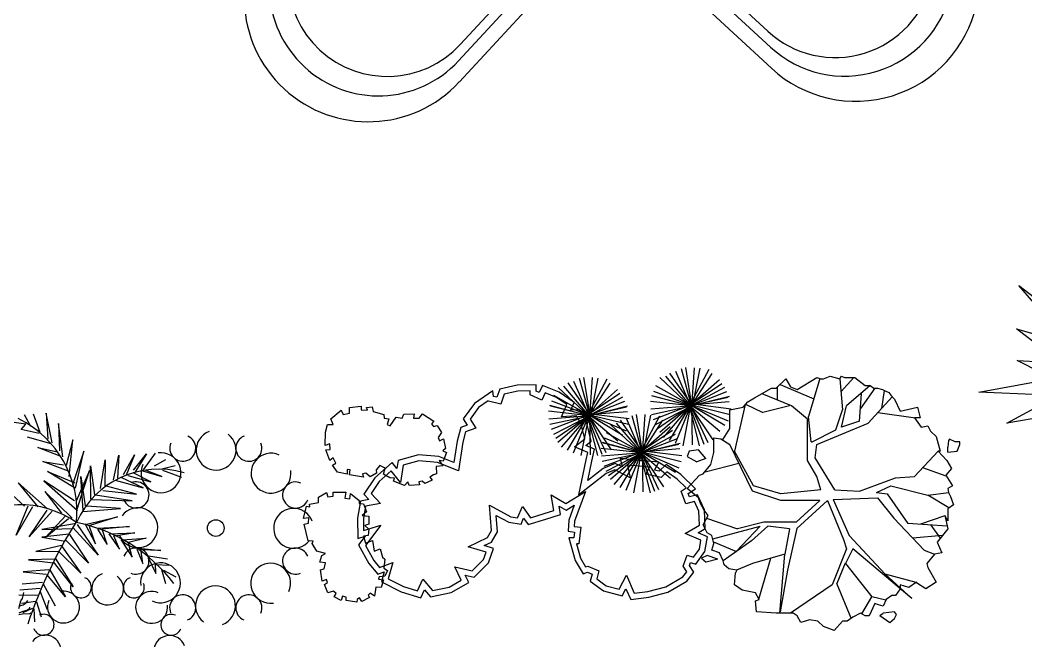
# Model space of a CAD drawing. Header units: millimetres. Extents: x 2680932 to 6187768, y 127588 to 383208.
# Drawn here: x 2908266 to 2910294, y 148291 to 149542 of the extents above; entities that cross this region are included whole.
import ezdxf

# ---------------------------------------------------------------- set-up
doc = ezdxf.new("R2010")
doc.units = ezdxf.units.MM
doc.header["$LTSCALE"] = 20
doc.layers.add('家具内线', color=36, linetype='Continuous')
doc.layers.add('家具外线', color=255, linetype='Continuous')

# ---------------------------------------------------------------- blocks, each defined once
blk = doc.blocks.new('MK-JJ-0302')
at = {"layer": '家具内线'}
for p, q in [((-90396.3, 108907.1, -342.9), (-90516.7, 109018.4, -342.9)), ((-91016.7, 108879.9, -342.9), (-90905.3, 109000.3, -342.9))]:
    blk.add_line(p, q, dxfattribs=at)
for centre, start, end in [((-90260.5, 109053.9, -342.9), 227.246, 47.246), ((-91163.5, 109015.7, -342.9), 137.246, 317.246)]:
    blk.add_arc(centre, 200, start, end, dxfattribs=at)
at = {"layer": '家具外线'}
for p, q in [((-90390.8, 108874.8, -342.9), (-90530.3, 109003.7, -342.9)), ((-91019.6, 108847.3, -342.9), (-90890.6, 108986.8, -342.9)), ((-90388.9, 108832.2, -342.9), (-90550.7, 108981.7, -342.9)), ((-90868.6, 108966.4, -342.9), (-91018.1, 108804.7, -342.9))]:
    blk.add_line(p, q, dxfattribs=at)
for centre, radius, start, end in [((-90241.4, 109036.3, -342.9), 220, 227.246, 47.246), ((-90219.2, 109015.7, -342.9), 250, 227.246, 47.246), ((-91201.7, 108974.4, -342.9), 250, 137.246, 317.246), ((-91181.1, 108996.6, -342.9), 220, 137.246, 317.246)]:
    blk.add_arc(centre, radius, start, end, dxfattribs=at)
blk = doc.blocks.new('MK-ZW-0004')
at = {"layer": '家具内线'}
for p, q in [((-131356.9, 4514.5), (-131363.7, 4542.2)), ((-131354.9, 4510.9), (-131339.5, 4535.5)), ((-131357.9, 4472.8), (-131378.7, 4505.2)), ((-131354.8, 4495.1), (-131371.2, 4515.8)), ((-131341.6, 4507.5), (-131355.9, 4492.9)), ((-131354.5, 4474.7), (-131341.6, 4507.5)), ((-131352.1, 4442.9), (-131382.4, 4484.1)), ((-131382.4, 4484.1), (-131355.2, 4452.2)), ((-131338.5, 4474.4), (-131354.8, 4455.6)), ((-131351.8, 4446.2), (-131338.5, 4474.4)), ((-131380.7, 4445.5), (-131347.7, 4423.3)), ((-131345.6, 4411.8), (-131380.7, 4445.5)), ((-131333.7, 4450.2), (-131349, 4425.7)), ((-131344.2, 4409.4), (-131333.7, 4450.2)), ((-131337.1, 4385), (-131373.6, 4421.1)), ((-131373.6, 4421.1), (-131340.8, 4395.5)), ((-131327.9, 4420.3), (-131340.2, 4394.3)), ((-131336.4, 4383.8), (-131327.9, 4420.3)), ((-131503.8, 4377), (-131519.7, 4414.9)), ((-131329.2, 4359.4), (-131375.3, 4404.3)), ((-131375.3, 4404.3), (-131334, 4367.8)), ((-131226.9, 4337.2), (-131208.9, 4402.7)), ((-131208.9, 4402.7), (-131219.4, 4339.4)), ((-131202.3, 4345.2), (-131183.8, 4404.8)), ((-131183.8, 4404.8), (-131191.7, 4347.1)), ((-131172.3, 4354.1), (-131156.1, 4402.2)), ((-131505.1, 4374.2), (-131528.5, 4389.5)), ((-131475.6, 4348.2), (-131493.7, 4384.9)), ((-131493.7, 4384.9), (-131480.5, 4351.5)), ((-131318.3, 4395.7), (-131334, 4367.8)), ((-131327.5, 4360.4), (-131318.3, 4395.7)), ((-131307, 4324.1), (-131290.3, 4397)), ((-131290.3, 4397), (-131296.9, 4321.7)), ((-131281.9, 4326.1), (-131264.8, 4393.2)), ((-131264.8, 4393.2), (-131268.3, 4327.8)), ((-131253.3, 4332.3), (-131239.7, 4395.3)), ((-131239.7, 4395.3), (-131241.9, 4332.7)), ((-131157.4, 4358.6), (-131140.2, 4395)), ((-131136.7, 4368.4), (-131120.4, 4396.1)), ((-131122.6, 4374.4), (-131104.1, 4393.1)), ((-131499.4, 4359.1), (-131524.5, 4367.2)), ((-131449.2, 4332.6), (-131470.8, 4375.5)), ((-131470.8, 4375.5), (-131460.2, 4336.6)), ((-131424.5, 4320.2), (-131451.4, 4372.2)), ((-131451.4, 4372.2), (-131437.3, 4327.2)), ((-131392.9, 4315.8), (-131432.9, 4370.6)), ((-131432.9, 4370.6), (-131404.3, 4315.4)), ((-131364.2, 4311.8), (-131417.1, 4373.5)), ((-131417.1, 4373.5), (-131375.7, 4311.3)), ((-131333.9, 4314.8), (-131389.8, 4366.6)), ((-131389.8, 4366.6), (-131347.5, 4313.1)), ((-131318, 4335.8), (-131373.5, 4373.6)), ((-131373.5, 4373.6), (-131322.8, 4344.2)), ((-131303.3, 4377.4), (-131321, 4345.1)), ((-131319, 4333.7), (-131303.3, 4377.4)), ((-131147.7, 4362.1), (-131122.6, 4333.5)), ((-131135.8, 4366.8), (-131113.8, 4348.8)), ((-131120.8, 4371.3), (-131101.9, 4363.7)), ((-131478.7, 4348.5), (-131519.6, 4343.4)), ((-131188.2, 4300.1), (-131217.2, 4340.7)), ((-131201.4, 4343.6), (-131163.5, 4308.1)), ((-131163.5, 4308.1), (-131190.8, 4345.6)), ((-131173.7, 4351.3), (-131143.3, 4323.7)), ((-131161.8, 4356.1), (-131131.4, 4328.5)), ((-131506.4, 4330.6), (-131464.2, 4338.4)), ((-131464.6, 4334), (-131506.4, 4330.6)), ((-131488.4, 4314.3), (-131447.4, 4329.6)), ((-131444.8, 4324.9), (-131488.4, 4314.3)), ((-131466.8, 4291.9), (-131430.7, 4320.7)), ((-131304.4, 4319.4), (-131251.5, 4278.1)), ((-131251.5, 4278.1), (-131293.8, 4321.4)), ((-131281.1, 4324.6), (-131240.1, 4288.8)), ((-131240.1, 4288.8), (-131266.1, 4329.1)), ((-131254.6, 4329.5), (-131211.1, 4299.3)), ((-131211.1, 4299.3), (-131241.9, 4332.7)), ((-131223.8, 4336.9), (-131188.2, 4300.1)), ((-131422.8, 4317.1), (-131466.8, 4291.9)), ((-131441.3, 4277.9), (-131402.5, 4312.3)), ((-131392.4, 4309.9), (-131441.3, 4277.9)), ((-131363.4, 4310.2), (-131412.6, 4263.6)), ((-131412.6, 4263.6), (-131374.8, 4309.8)), ((-131327.7, 4304), (-131403.8, 4268.7)), ((-131336.1, 4313.6), (-131383.6, 4263.9)), ((-131383.6, 4263.9), (-131345.8, 4310.1)), ((-131326.3, 4214.9), (-131328.6, 4305.6)), ((-131309.7, 4308.2), (-131312.3, 4231.1)), ((-131303.9, 4303.3), (-131243.6, 4294.9)), ((-131403.8, 4268.7), (-131340.5, 4290.6)), ((-131338.7, 4287.5), (-131326.3, 4214.9)), ((-131312.3, 4231.1), (-131302.6, 4285.7)), ((-131243.6, 4294.9), (-131304.8, 4294.7)), ((-131358.9, 4271.9), (-131425, 4234.1)), ((-131425, 4234.1), (-131359.8, 4263.2)), ((-131345.7, 4207.9), (-131366, 4263.7)), ((-131358.1, 4270.3), (-131345.7, 4207.9)), ((-131292.9, 4268.8), (-131223.4, 4269.7)), ((-131289.8, 4258.3), (-131288.5, 4179.3)), ((-131223.4, 4269.7), (-131287.6, 4259.5)), ((-131367.7, 4246.4), (-131427.1, 4202.2)), ((-131374.8, 4238.3), (-131354.1, 4186.8)), ((-131288.5, 4179.3), (-131280.1, 4241.3)), ((-131272.6, 4233.4), (-131207.9, 4247.9)), ((-131207.9, 4247.9), (-131268.2, 4225.7)), ((-131427.1, 4202.2), (-131380.1, 4227.1)), ((-131354.1, 4186.8), (-131377.4, 4222.5)), ((-131262.5, 4220.8), (-131262.9, 4155.1)), ((-131388, 4210.3), (-131431.5, 4158.8)), ((-131431.5, 4158.8), (-131392.4, 4197.6)), ((-131385.3, 4205.7), (-131368.1, 4160.3)), ((-131368.1, 4160.3), (-131388.4, 4195.7)), ((-131394.6, 4175.9), (-131430.6, 4126.6)), ((-131430.6, 4126.6), (-131393.7, 4164.1)), ((-131391.5, 4175.6), (-131369, 4131.2)), ((-131393.7, 4143.7), (-131411.7, 4108.8)), ((-131390.6, 4143.4), (-131372.1, 4111.1)), ((-131389.7, 4121.4), (-131398.5, 4096)), ((-131372.1, 4111.1), (-131386.6, 4110.9)), ((-131386.6, 4110.9), (-131370.3, 4087.5))]:
    blk.add_line(p, q, dxfattribs=at)
blk.add_circle((-131490.5, 4534.9), 16.8, dxfattribs=at)
at = {"layer": '家具外线'}
for p, q in [((-131118.1, 4367.2), (-131119.7, 4366.4)), ((-131111.2, 4365.8), (-131118.1, 4367.2)), ((-131110.1, 4374.5), (-131112.8, 4375.7)), ((-131104.6, 4361.5), (-131111.2, 4365.8)), ((-131100, 4364.1), (-131110.1, 4374.5)), ((-131096.5, 4358), (-131104.6, 4361.5)), ((-131093.5, 4359.8), (-131100, 4364.1)), ((-131122.7, 4343.1), (-131133.4, 4336.9)), ((-131121.2, 4354.7), (-131126.9, 4354.1)), ((-131116.9, 4343.7), (-131122.7, 4343.1)), ((-131114.2, 4353.3), (-131121.2, 4354.7)), ((-131103.1, 4351.6), (-131116.9, 4343.7)), ((-131107.7, 4349), (-131114.2, 4353.3)), ((-130859.1, 3797.4), (-130795.4, 3748.3)), ((-130795.4, 3748.3), (-130874.6, 3775.6)), ((-130883.5, 3759.9), (-130803.5, 3664.6)), ((-130918.1, 3731.5), (-130902.9, 3678.2)), ((-130803.5, 3664.6), (-130901.8, 3738.7)), ((-130902.9, 3678.2), (-130935.4, 3717.3)), ((-131002.2, 3700.5), (-131016.6, 3579)), ((-130949.2, 3634.7), (-130981.3, 3699.7)), ((-130955.5, 3708), (-130949.2, 3634.7)), ((-131016.6, 3579), (-131026.1, 3689))]:
    blk.add_line(p, q, dxfattribs=at)
for centre, radius, start, end in [((-131483, 4691.6), 40.2, 108.0305, 50.3192), ((-131550, 4698.6), 26.3, 154.0378, 65.0701), ((-131416.8, 4692.7), 26.3, 109.0378, 20.0701), ((-131596, 4651), 40.2, 153.0305, 95.3192), ((-131374.4, 4640.4), 40.2, 63.0305, 5.3192), ((-131244.2, 4634.4), 32.2, 153.0305, 95.3192), ((-131648.3, 4608.6), 26.3, 199.0378, 110.0701), ((-131648.3, 4608.6), 26.3, 199.0378, 110.0701), ((-131326.8, 4594.3), 26.3, 64.0378, 335.0701), ((-131286, 4600.4), 21.1, 199.0378, 110.0701), ((-131286, 4600.4), 21.1, 199.0378, 110.0701), ((-131647.3, 4542.4), 40.2, 198.0305, 140.3192), ((-131647.3, 4542.4), 40.2, 198.0305, 140.3192), ((-131333.8, 4527.3), 40.2, 18.0305, 320.3192), ((-131285.2, 4547.5), 32.2, 198.0305, 140.3192), ((-131285.2, 4547.5), 32.2, 198.0305, 140.3192), ((-131027.3, 4490), 328.9, 169.8644, 211.0558), ((-131654.2, 4475.4), 26.3, 244.0378, 155.0701), ((-131290.7, 4493.9), 21.1, 244.0378, 155.0701), ((-131332.7, 4461.2), 26.3, 19.0378, 290.0701), ((-131252.7, 4457), 32.2, 243.0305, 185.3192), ((-131075.3, 4448.5), 32.2, 333.0305, 275.3192), ((-131606.7, 4429.4), 40.2, 243.0305, 185.3192), ((-131385, 4418.7), 40.2, 333.0305, 275.3192), ((-131165.8, 4416), 32.2, 288.0305, 230.3192), ((-131218.7, 4415.2), 21.1, 289.0378, 200.0701), ((-131112.2, 4410.5), 21.1, 334.0378, 245.0701), ((-131564.3, 4377.1), 26.3, 289.0378, 200.0701), ((-131498.1, 4378.1), 40.2, 288.0305, 230.3192), ((-131366.9, 4491.1), 180.3, 205.7676, 288.7087), ((-131431.1, 4371.2), 26.3, 334.0378, 245.0701), ((-131476.9, 5247), 943.1, 280.2888, 294.1272), ((-131182.9, 4152.2), 210.2, 126.8933, 196.6164), ((-131112.7, 4345.9), 198.1, 187.4142, 260.1721)]:
    blk.add_arc(centre, radius, start, end, dxfattribs=at)
blk = doc.blocks.new('MK-ZW-0405')
at = {"layer": '家具内线'}
for p, q in [((-85182, -13274.6), (-85105.5, -13448.6)), ((-85153.5, -13260.4), (-85100.3, -13451.4)), ((-85131.6, -13256), (-85098.5, -13457.1)), ((-85014.2, -13265), (-85112.4, -13450.9)), ((-85087.3, -13256.6), (-85100.9, -13453.1)), ((-85059.1, -13259.6), (-85096.9, -13453.6)), ((-85695.4, -13323.9), (-85618.9, -13497.9)), ((-85666.9, -13309.7), (-85613.7, -13500.7)), ((-85645, -13305.3), (-85611.9, -13506.4)), ((-85527.5, -13314.3), (-85625.8, -13500.2)), ((-85600.7, -13305.9), (-85614.3, -13502.4)), ((-85572.5, -13309), (-85610.3, -13502.9)), ((-85260, -13306.6), (-85107.2, -13449.7)), ((-85232.4, -13300), (-85105, -13449.1)), ((-85211.2, -13284.2), (-85096.9, -13449.5)), ((-84960.5, -13317.7), (-85111.3, -13450.9)), ((-84998.2, -13285.3), (-85102.7, -13447.4)), ((-84454.8, -13311.4), (-84511.4, -13502.1)), ((-84352.9, -13311.9), (-84339.6, -13468.4)), ((-84347.3, -13377.3), (-84282.3, -13306.6)), ((-85975.4, -13374.5), (-86045, -13389.5)), ((-85913.3, -13372.6), (-85975.4, -13374.5)), ((-85913.4, -13393.6), (-85913.3, -13372.6)), ((-85773.4, -13355.9), (-85620.6, -13499)), ((-85745.8, -13349.3), (-85618.4, -13498.4)), ((-85724.6, -13333.5), (-85610.3, -13498.8)), ((-85473.9, -13367), (-85624.6, -13500.2)), ((-85511.6, -13334.6), (-85616.1, -13496.7)), ((-85292.5, -13374.5), (-85103.2, -13447.4)), ((-85282.4, -13346), (-85102.2, -13447.9)), ((-84948.1, -13337.1), (-85110.8, -13446.3)), ((-84925.2, -13378.3), (-85107.9, -13449.7)), ((-84935.2, -13356), (-85102.2, -13447.9)), ((-84668.9, -13355.8), (-84668.9, -13418.8)), ((-84654.6, -13341.7), (-84485.1, -13413.5)), ((-84199.7, -13347.1), (-84320.5, -13448.2)), ((-84177.3, -13360.6), (-84249.2, -13462)), ((-84130.2, -13371.5), (-84143.9, -13461.7)), ((-86124.9, -13423.9), (-86174, -13457.9)), ((-86124.6, -13425.7), (-86124.9, -13423.9)), ((-86061.9, -13439.6), (-86124.6, -13425.7)), ((-86045, -13389.5), (-86061.9, -13439.6)), ((-85855, -13419.9), (-85913.4, -13393.6)), ((-85837.6, -13383), (-85855, -13419.9)), ((-85781, -13406), (-85837.6, -13383)), ((-85805.9, -13423.8), (-85616.6, -13496.7)), ((-85795.8, -13395.3), (-85615.6, -13497.2)), ((-85728.4, -13441.8), (-85781, -13406)), ((-85461.5, -13386.4), (-85624.2, -13495.6)), ((-85438.5, -13427.6), (-85621.3, -13499)), ((-85448.6, -13405.3), (-85615.6, -13497.2)), ((-85307.9, -13425.3), (-85102.7, -13447.9)), ((-85303, -13395.9), (-85108.4, -13447.5)), ((-85297.9, -13398.7), (-85103.2, -13448.6)), ((-84910.7, -13429.4), (-85109.6, -13445.1)), ((-84915.5, -13406.9), (-85103.9, -13449.1)), ((-84909.9, -13401.7), (-85101.5, -13449.6)), ((-84597.3, -13448.2), (-84745.3, -13387.5)), ((-84253.4, -13525.5), (-84244.1, -13387.5)), ((-84089.9, -13403.1), (-84210.7, -13535.8)), ((-86174, -13457.9), (-86215.7, -13516)), ((-85821.3, -13474.6), (-85616.1, -13497.2)), ((-85816.4, -13445.2), (-85621.8, -13496.8)), ((-85811.3, -13448), (-85616.6, -13497.9)), ((-85756.1, -13503.8), (-85728.4, -13441.8)), ((-85424.1, -13478.7), (-85623, -13494.4)), ((-85428.9, -13456.2), (-85617.2, -13498.4)), ((-85423.2, -13451), (-85614.9, -13498.9)), ((-85305.7, -13464.4), (-85096.3, -13447.8)), ((-85301.8, -13492), (-85102.7, -13449.6)), ((-85292.9, -13517.1), (-85102.2, -13443.9)), ((-85281.6, -13542.3), (-85105.5, -13451.5)), ((-85271.5, -13562.9), (-85107.2, -13449.1)), ((-85261, -13582.3), (-85105.6, -13447.9)), ((-85103.9, -13446.2), (-85244, -13608.6)), ((-85212.1, -13623.7), (-85106.1, -13446.8)), ((-85182, -13636.6), (-85103.2, -13443.9)), ((-85143.2, -13650.5), (-85103.9, -13447.9)), ((-84933.3, -13548.2), (-85111.4, -13441.8)), ((-85059.8, -13650.6), (-85111.3, -13446.3)), ((-84958.8, -13577.9), (-85111.3, -13448)), ((-85037.4, -13644), (-85109.6, -13450.9)), ((-84905.3, -13494.3), (-85108, -13444.6)), ((-84914.7, -13526.6), (-85106.8, -13445.1)), ((-84991, -13620.8), (-85106.8, -13446.8)), ((-85017.3, -13635.7), (-85104.4, -13449.6)), ((-85096.1, -13645.8), (-85099.9, -13444.5)), ((-84900.9, -13464.9), (-85080.8, -13442.4)), ((-84829.9, -13442.7), (-84883.7, -13677.4)), ((-84828.1, -13440.7), (-84740.5, -13481.9)), ((-84606.8, -13448.2), (-84740.5, -13481.9)), ((-84516.2, -13515.6), (-84597.3, -13448.2)), ((-84373, -13569.5), (-84339.6, -13468.4)), ((-84344.4, -13556), (-84320.5, -13448.2)), ((-84161.8, -13482.1), (-83972.1, -13508.9)), ((-86215.7, -13516), (-86187.8, -13561.9)), ((-85819.1, -13513.7), (-85609.7, -13497.1)), ((-85815.2, -13541.3), (-85616, -13498.9)), ((-85806.2, -13566.5), (-85615.6, -13493.2)), ((-85795, -13591.6), (-85618.9, -13500.8)), ((-85784.9, -13612.2), (-85620.6, -13498.4)), ((-85774.4, -13631.6), (-85618.9, -13497.2)), ((-85617.3, -13495.5), (-85757.3, -13657.9)), ((-85681.1, -13498.8), (-85756.1, -13503.8)), ((-85725.4, -13673), (-85619.5, -13496.1)), ((-85695.4, -13685.9), (-85616.6, -13493.2)), ((-85656.9, -13541.2), (-85681.1, -13498.8)), ((-85656.6, -13699.8), (-85617.2, -13497.2)), ((-85446.6, -13597.6), (-85624.7, -13491.1)), ((-85573.1, -13699.9), (-85624.7, -13495.6)), ((-85472.2, -13627.2), (-85624.7, -13497.3)), ((-85550.8, -13693.3), (-85622.9, -13500.2)), ((-85418.7, -13543.6), (-85621.3, -13493.9)), ((-85428, -13575.9), (-85620.1, -13494.4)), ((-85504.4, -13670.1), (-85620.1, -13496.1)), ((-85530.7, -13685), (-85617.7, -13498.9)), ((-85609.5, -13695.1), (-85613.2, -13493.8)), ((-85414.3, -13514.2), (-85594.2, -13491.7)), ((-85459.6, -13520.7), (-85345.3, -13686)), ((-85430.4, -13511), (-85353.9, -13685.1)), ((-85401.9, -13496.8), (-85348.7, -13687.9)), ((-85380, -13492.5), (-85346.9, -13693.6)), ((-85262.5, -13501.4), (-85360.8, -13687.3)), ((-85246.6, -13521.8), (-85351.1, -13683.8)), ((-85335.7, -13493.1), (-85349.3, -13689.6)), ((-85307.5, -13496.1), (-85345.3, -13690)), ((-84516.2, -13724.6), (-84516.2, -13515.6)), ((-84497.1, -13630.2), (-84511.4, -13502.1)), ((-84253.4, -13525.5), (-84344.4, -13556)), ((-86239.6, -13580.7), (-86252.9, -13632.6)), ((-86187.8, -13561.9), (-86239.6, -13580.7)), ((-85639, -13615), (-85656.9, -13541.2)), ((-85530.8, -13582.5), (-85350.6, -13684.3)), ((-85508.4, -13543), (-85355.6, -13686.1)), ((-85480.8, -13536.4), (-85353.4, -13685.6)), ((-85208.9, -13554.2), (-85359.6, -13687.3)), ((-85196.5, -13573.6), (-85359.2, -13682.8)), ((-84496.8, -13632.5), (-84373, -13569.5)), ((-84468.4, -13643.7), (-84210.7, -13535.8)), ((-86252.9, -13632.6), (-86274.6, -13775.9)), ((-85689.9, -13656), (-85639, -13615)), ((-85551.4, -13632.3), (-85356.8, -13683.9)), ((-85540.9, -13610.9), (-85351.6, -13683.8)), ((-85173.6, -13614.8), (-85356.3, -13686.1)), ((-85183.6, -13592.5), (-85350.6, -13684.3)), ((-84953.2, -13615), (-84907.5, -13643.7)), ((-83805.1, -13623.5), (-83809.8, -13657.2)), ((-83800.3, -13616.7), (-83805.1, -13623.5)), ((-83771.7, -13630.2), (-83800.3, -13616.7)), ((-83747.8, -13630.2), (-83771.7, -13630.2)), ((-83747.8, -13643.7), (-83747.8, -13630.2)), ((-85623.7, -13684.2), (-85689.9, -13656)), ((-85631.2, -13721.4), (-85623.7, -13684.2)), ((-85556.3, -13661.7), (-85351.1, -13684.3)), ((-85554.1, -13700.8), (-85344.7, -13684.3)), ((-85546.3, -13635.1), (-85351.6, -13685)), ((-85541.2, -13753.6), (-85350.6, -13680.3)), ((-85509.4, -13818.8), (-85353.9, -13684.4)), ((-85352.3, -13682.7), (-85492.3, -13845)), ((-85460.4, -13860.1), (-85354.5, -13683.2)), ((-85430.4, -13873.1), (-85351.6, -13680.3)), ((-85391.6, -13886.9), (-85352.3, -13684.4)), ((-85181.6, -13784.7), (-85359.8, -13678.2)), ((-85308.1, -13887), (-85359.7, -13682.8)), ((-85207.2, -13814.4), (-85359.7, -13684.5)), ((-85159.1, -13665.8), (-85358, -13681.6)), ((-85153.7, -13730.7), (-85356.3, -13681)), ((-85163, -13763), (-85355.2, -13681.5)), ((-85239.4, -13857.3), (-85355.1, -13683.2)), ((-85163.9, -13643.3), (-85352.2, -13685.5)), ((-85158.2, -13638.2), (-85349.9, -13686)), ((-85344.5, -13882.2), (-85348.3, -13680.9)), ((-85149.3, -13701.3), (-85329.2, -13678.8)), ((-85112.7, -13677.4), (-85122.3, -13704.3)), ((-85065, -13670.6), (-85112.7, -13677.4)), ((-85029.3, -13713.9), (-85065, -13670.6)), ((-84793, -13879.6), (-84907.5, -13643.7)), ((-84788.2, -13852.6), (-84883.7, -13677.4)), ((-84478, -13711.1), (-84468.4, -13643.7)), ((-83976.9, -13805.5), (-83857.6, -13677.4)), ((-83809.8, -13683), (-83809.8, -13657.2)), ((-83809.8, -13683), (-83762.1, -13677.4)), ((-83762.1, -13677.4), (-83747.8, -13643.7)), ((-86474.3, -13725.6), (-86553.7, -13747.1)), ((-86381.1, -13733.7), (-86474.3, -13725.6)), ((-86274.6, -13775.9), (-86381.1, -13733.7)), ((-85668.5, -13897.2), (-85631.2, -13721.4)), ((-85550.2, -13728.4), (-85351.1, -13686)), ((-85530, -13778.7), (-85353.9, -13687.9)), ((-85519.9, -13799.3), (-85355.6, -13685.6)), ((-85285.8, -13880.5), (-85357.9, -13687.3)), ((-85265.7, -13872.1), (-85352.7, -13686.1)), ((-85122.3, -13704.3), (-85074.6, -13731.3)), ((-85029.3, -13713.9), (-85074.6, -13731.3)), ((-84468.4, -13805.5), (-84516.2, -13724.6)), ((-84377.8, -13872.9), (-84478, -13711.1)), ((-86613.6, -13776.4), (-86674.8, -13831)), ((-86567.5, -13834.5), (-86613.6, -13776.4)), ((-86553.7, -13747.1), (-86567.5, -13834.5)), ((-85486.6, -13771.3), (-85530.5, -13789.4)), ((-85409.9, -13811.6), (-85486.6, -13771.3)), ((-85363.7, -13753.4), (-85423, -13747.8)), ((-85423, -13747.8), (-85409.9, -13811.6)), ((-85312.1, -13758.2), (-85363.7, -13753.4)), ((-85331.1, -13793.3), (-85312.1, -13758.2)), ((-85225.5, -13781.6), (-85253.6, -13809.4)), ((-85172.7, -13817.8), (-85225.5, -13781.6)), ((-85032.4, -13781.1), (-84862, -13737.4)), ((-83816.7, -13803), (-83935.5, -13761.1)), ((-86674.8, -13831), (-86714.7, -13891.2)), ((-85530.5, -13789.4), (-85668.5, -13897.2)), ((-85253.6, -13809.4), (-85331.1, -13793.3)), ((-85127, -13862.6), (-85172.7, -13817.8)), ((-84449.4, -13872.9), (-84468.4, -13805.5)), ((-84253.7, -13879.6), (-84072.3, -13812.2)), ((-84072.3, -13812.2), (-83976.9, -13805.5)), ((-85733.3, -13941.2), (-85635.8, -13881.4)), ((-85635.8, -13881.4), (-85690.3, -14030.7)), ((-85152.5, -13878.3), (-85127, -13862.6)), ((-85129.6, -13942.2), (-85152.5, -13878.3)), ((-84649.8, -13926.8), (-84793, -13879.6)), ((-84649.8, -13893.1), (-84788.2, -13852.6)), ((-84449.4, -13872.9), (-84649.8, -13893.1)), ((-84377.8, -13872.9), (-84253.7, -13879.6)), ((-84167.8, -13886.4), (-84096.2, -13852.6)), ((-84167.8, -13886.4), (-84115.3, -13893.1)), ((-84096.2, -13852.6), (-83910.1, -13899.8)), ((-83804.8, -13886.9), (-83909.2, -13900.3)), ((-86714.7, -13891.2), (-86668.8, -13940.8)), ((-85794.3, -13976.8), (-85808.2, -13897.4)), ((-85808.2, -13897.4), (-85733.3, -13941.2)), ((-85086.5, -13931.3), (-85129.6, -13942.2)), ((-85063.8, -13979.3), (-85086.5, -13931.3)), ((-84454.1, -13926.8), (-84649.8, -13926.8)), ((-84454.1, -13926.8), (-84573.4, -14034.7)), ((-84570, -14067.6), (-84415.9, -13926.8)), ((-84415.9, -13926.8), (-84334.8, -14122.3)), ((-84387.3, -13920.1), (-84163, -13913.3)), ((-84387.3, -13920.1), (-84306.2, -14102.1)), ((-84163, -13913.3), (-84081.9, -14014.4)), ((-84115.3, -13893.1), (-84010.3, -14041.4)), ((-83804.7, -13963.6), (-83910.1, -13899.8)), ((-86743.4, -13954), (-86754.4, -14017.2)), ((-86668.8, -13940.8), (-86743.4, -13954)), ((-86108.1, -14077), (-86119.6, -13950)), ((-86119.6, -13950), (-86011.4, -14007.8)), ((-85977.1, -14012.5), (-85953, -13955.5)), ((-85953, -13955.5), (-85912.6, -14013.2)), ((-85843.1, -13991.9), (-85794.3, -13976.8)), ((-85061.1, -14051), (-85063.8, -13979.3)), ((-86754.4, -14017.2), (-86753.6, -14078)), ((-86011.4, -14007.8), (-85977.1, -14012.5)), ((-85912.6, -14013.2), (-85843.1, -13991.9)), ((-85690.3, -14030.7), (-85691.8, -14056.2)), ((-85024.5, -14015.2), (-84869.3, -14068.4)), ((-84735.7, -14034.7), (-84869.3, -14068.4)), ((-84573.4, -14034.7), (-84735.7, -14034.7)), ((-84081.9, -14014.4), (-83929.1, -14176.2)), ((-83823.8, -14002.5), (-83946.9, -14046)), ((-86753.6, -14078), (-86665.8, -14051.1)), ((-86665.8, -14051.1), (-86744.1, -14152.6)), ((-86128.8, -14113.2), (-86108.1, -14077)), ((-85691.8, -14056.2), (-85658.6, -14061.2)), ((-85658.6, -14061.2), (-85667.8, -14144.4)), ((-85131.9, -14091.7), (-85061.1, -14051)), ((-84994, -14119.8), (-84754.8, -14054.9)), ((-84754.8, -14054.9), (-84875.6, -14183.3)), ((-84716.6, -14054.9), (-84797.8, -14129)), ((-84606.8, -14068.4), (-84716.6, -14054.9)), ((-84606.8, -14068.4), (-84630.7, -14196.4)), ((-84570, -14067.6), (-84616.4, -14277.3)), ((-83812.5, -14055.7), (-84010.3, -14041.4)), ((-83894.6, -14049.8), (-83848, -14115.5)), ((-86225.9, -14159.3), (-86128.8, -14113.2)), ((-85053.2, -14126.4), (-85131.9, -14091.7)), ((-85061, -14171.2), (-85053.2, -14126.4)), ((-84990.4, -14135), (-84874.1, -14183)), ((-84797.8, -14129), (-84940.9, -14230.1)), ((-84334.8, -14122.3), (-84320.5, -14169.5)), ((-84306.2, -14102.1), (-84124.8, -14297.6)), ((-83836.6, -14102.8), (-83985.7, -14116.3)), ((-86744.1, -14152.6), (-86702.3, -14227.7)), ((-86136, -14186.6), (-86225.9, -14159.3)), ((-86149.8, -14223.4), (-86136, -14186.6)), ((-85667.8, -14144.4), (-85680, -14144.2)), ((-85680, -14144.2), (-85660.1, -14216.5)), ((-85090.2, -14212), (-85061, -14171.2)), ((-84320.5, -14169.5), (-84392.1, -14351.5)), ((-84287.1, -14169.5), (-84325.3, -14243.6)), ((-83991.2, -14420.2), (-84287.1, -14169.5)), ((-83929.1, -14176.2), (-83876.6, -14196.4)), ((-86702.3, -14227.7), (-86672.8, -14263.4)), ((-86672.8, -14263.4), (-86605.3, -14238.9)), ((-86605.3, -14238.9), (-86629, -14320.5)), ((-86205.6, -14280.7), (-86149.8, -14223.4)), ((-85660.1, -14216.5), (-85634.4, -14260.1)), ((-85143, -14257.2), (-85123, -14201)), ((-85123, -14201), (-85090.2, -14212)), ((-85022.1, -14203.2), (-85050.7, -14216.7)), ((-85050.7, -14216.7), (-85026.8, -14236.9)), ((-84968.8, -14222), (-85026.8, -14236.9)), ((-84968.8, -14222), (-85022.1, -14203.2)), ((-84630.7, -14196.4), (-84793, -14243.6)), ((-84760.9, -14423.3), (-84700.3, -14216.7)), ((-84655.1, -14493), (-84630.7, -14196.4)), ((-86261.5, -14327.5), (-86293.8, -14260.7)), ((-86293.8, -14260.7), (-86205.6, -14280.7)), ((-85634.4, -14260.1), (-85623.9, -14256.2)), ((-85623.9, -14256.2), (-85567, -14281.3)), ((-85567, -14281.3), (-85578.4, -14320.8)), ((-85144.7, -14310.6), (-85124.8, -14285.4)), ((-85124.8, -14285.4), (-85143, -14257.2)), ((-84793, -14243.6), (-84874.1, -14277.3)), ((-84616.4, -14277.3), (-84654.6, -14486.3)), ((-84326.1, -14242.6), (-84368.2, -14344.7)), ((-84325.3, -14243.6), (-84191.6, -14412.1)), ((-86629, -14320.5), (-86552.7, -14359.5)), ((-86481.1, -14381.1), (-86455.3, -14322.5)), ((-86455.3, -14322.5), (-86405.2, -14378.9)), ((-86322.4, -14362.7), (-86261.5, -14327.5)), ((-85578.4, -14320.8), (-85530.9, -14355.3)), ((-85464.8, -14372.6), (-85428.7, -14301.6)), ((-85428.7, -14301.6), (-85389.2, -14393.4)), ((-85230.6, -14361.1), (-85144.7, -14310.6)), ((-83968.6, -14338.9), (-84124.8, -14297.6)), ((-83991.2, -14420.2), (-84124.8, -14297.6)), ((-86552.7, -14359.5), (-86481.1, -14381.1)), ((-86405.2, -14378.9), (-86322.4, -14362.7)), ((-85530.9, -14355.3), (-85464.8, -14372.6)), ((-85389.2, -14393.4), (-85320.8, -14383.9)), ((-85320.8, -14383.9), (-85230.6, -14361.1)), ((-84392.1, -14351.5), (-84602.1, -14493)), ((-84296.6, -14518.3), (-84368.2, -14344.7)), ((-84151.1, -14504.8), (-84134.4, -14493)), ((-84077.1, -14486.3), (-84134.4, -14493)), ((-84067.5, -14499.8), (-84077.1, -14486.3)), ((-84151.1, -14504.8), (-84101, -14540.2)), ((-84101, -14540.2), (-84077.1, -14520)), ((-84077.1, -14520), (-84067.5, -14499.8))]:
    blk.add_line(p, q, dxfattribs=at)
at = {"layer": '家具外线'}
for p, q in [((-84673.7, -13360.6), (-84625.9, -13313.4)), ((-84625.9, -13313.4), (-84602.1, -13353.8)), ((-84568.7, -13367.3), (-84468.4, -13306.6)), ((-84468.4, -13306.6), (-84449.4, -13313.4)), ((-84449.4, -13313.4), (-84435, -13313.4)), ((-84435, -13313.4), (-84401.6, -13299.9)), ((-84401.6, -13299.9), (-84353.9, -13313.4)), ((-84353.9, -13313.4), (-84344.4, -13299.9)), ((-84344.4, -13299.9), (-84330, -13306.6)), ((-84330, -13306.6), (-84277.5, -13306.6)), ((-84277.5, -13306.6), (-84225, -13347.1)), ((-86102.3, -13372.8), (-86194.8, -13436.7)), ((-86098.4, -13401.6), (-86102.3, -13372.8)), ((-86067.4, -13364.4), (-86081.2, -13405.4)), ((-85978.9, -13345.4), (-86067.4, -13364.4)), ((-85884, -13342.5), (-85978.9, -13345.4)), ((-85884.1, -13374.7), (-85884, -13342.5)), ((-85869.2, -13381.4), (-85884.1, -13374.7)), ((-85852.3, -13345.5), (-85869.2, -13381.4)), ((-85767.2, -13380.1), (-85852.3, -13345.5)), ((-85691.8, -13431.4), (-85767.2, -13380.1)), ((-84783.4, -13407.7), (-84697.5, -13360.6)), ((-84697.5, -13360.6), (-84673.7, -13360.6)), ((-84602.1, -13353.8), (-84568.7, -13367.3)), ((-84225, -13347.1), (-84201.2, -13347.1)), ((-84201.2, -13347.1), (-84182.1, -13360.6)), ((-84182.1, -13360.6), (-84163, -13360.6)), ((-84163, -13360.6), (-84139.1, -13367.3)), ((-84139.1, -13367.3), (-84124.8, -13374)), ((-84124.8, -13374), (-84105.7, -13380.8)), ((-84105.7, -13380.8), (-84096.2, -13394.3)), ((-86081.2, -13405.4), (-86098.4, -13401.6)), ((-85709.7, -13471.4), (-85691.8, -13431.4)), ((-84840.7, -13454.9), (-84816.8, -13428)), ((-84816.8, -13428), (-84783.4, -13407.7)), ((-84096.2, -13394.3), (-84077.1, -13414.5)), ((-84077.1, -13414.5), (-84048.5, -13475.2)), ((-86917.9, -13514), (-86865.5, -13471.4)), ((-86865.5, -13471.4), (-86856, -13492)), ((-86825, -13486.4), (-86824.2, -13456.5)), ((-86824.2, -13456.5), (-86765.6, -13450)), ((-86765.6, -13450), (-86764.9, -13468.9)), ((-86764.9, -13468.9), (-86734.3, -13470.9)), ((-86738.6, -13456.4), (-86710.3, -13453.9)), ((-86734.3, -13470.9), (-86738.6, -13456.4)), ((-86710.3, -13453.9), (-86704.2, -13477.4)), ((-86704.2, -13477.4), (-86651.7, -13492.7)), ((-86194.8, -13436.7), (-86250.8, -13514.7)), ((-85664.8, -13468.5), (-85709.7, -13471.4)), ((-85629.5, -13530.3), (-85664.8, -13468.5)), ((-84907.5, -13468.4), (-84840.7, -13454.9)), ((-84907.5, -13502.1), (-84907.5, -13468.4)), ((-84048.5, -13475.2), (-83962.6, -13454.9)), ((-83962.6, -13454.9), (-83948.2, -13508.9)), ((-86907.1, -13543.2), (-86917.9, -13514)), ((-86856, -13492), (-86825, -13486.4)), ((-86651.7, -13492.7), (-86649.6, -13511.3)), ((-86649.6, -13511.3), (-86626, -13514.3)), ((-86626, -13514.3), (-86633.7, -13543.3)), ((-86619.3, -13548.8), (-86589.9, -13505.2)), ((-86589.9, -13505.2), (-86559.3, -13511.1)), ((-86559.3, -13511.1), (-86549.7, -13491.4)), ((-86549.7, -13491.4), (-86498.7, -13489.1)), ((-86498.7, -13489.1), (-86502.3, -13510.4)), ((-86502.3, -13510.4), (-86473.6, -13511.8)), ((-86473.6, -13511.8), (-86456, -13488.5)), ((-86456, -13488.5), (-86398.5, -13526.9)), ((-86398.5, -13526.9), (-86411, -13539.7)), ((-86250.8, -13514.7), (-86231.3, -13546.7)), ((-85606.3, -13626.1), (-85629.5, -13530.3)), ((-84907.5, -13562.8), (-84907.5, -13502.1)), ((-83948.2, -13508.9), (-83976.9, -13508.9)), ((-83976.9, -13508.9), (-83943.5, -13556)), ((-86947.2, -13648.5), (-86945.2, -13581.9)), ((-86945.2, -13581.9), (-86935.9, -13543.6)), ((-86935.9, -13543.6), (-86907.1, -13543.2)), ((-86633.7, -13543.3), (-86619.3, -13548.8)), ((-86411, -13539.7), (-86401.7, -13553.4)), ((-86401.7, -13553.4), (-86383.2, -13547.4)), ((-86383.2, -13547.4), (-86361, -13582.9)), ((-86361, -13582.9), (-86377.4, -13607.9)), ((-86264, -13558.5), (-86281.5, -13626.7)), ((-86231.3, -13546.7), (-86264, -13558.5)), ((-84940.9, -13616.7), (-84907.5, -13562.8)), ((-83943.5, -13556), (-83910.1, -13549.3)), ((-83910.1, -13549.3), (-83895.7, -13576.3)), ((-83895.7, -13576.3), (-83867.1, -13603.2)), ((-86377.4, -13607.9), (-86371.3, -13625)), ((-86371.3, -13625), (-86351.3, -13615.5)), ((-86351.3, -13615.5), (-86339.7, -13664.2)), ((-86281.5, -13626.7), (-86298, -13735.2)), ((-85633.7, -13648.2), (-85606.3, -13626.1)), ((-84988.7, -13684.1), (-84988.7, -13610)), ((-84988.7, -13610), (-84940.9, -13616.7)), ((-83867.1, -13603.2), (-83848, -13677.4)), ((-86923.2, -13639.6), (-86947.2, -13648.5)), ((-86942.9, -13670.4), (-86921.7, -13668.4)), ((-86922.6, -13724.2), (-86942.9, -13670.4)), ((-86921.7, -13668.4), (-86923.2, -13639.6)), ((-86339.7, -13664.2), (-86353.4, -13675.4)), ((-86353.4, -13675.4), (-86336.1, -13683.3)), ((-86336.1, -13683.3), (-86352.2, -13727.1)), ((-85590.3, -13666.7), (-85633.7, -13648.2)), ((-85602.6, -13727.4), (-85590.3, -13666.7)), ((-85003, -13744.8), (-84988.7, -13684.1)), ((-83848, -13677.4), (-83857.6, -13677.4)), ((-83857.6, -13677.4), (-83814.6, -13724.6)), ((-86906.8, -13710.9), (-86922.6, -13724.2)), ((-86893.1, -13737.2), (-86906.8, -13710.9)), ((-86610, -13734), (-86697, -13811.7)), ((-86586, -13764.2), (-86610, -13734)), ((-86579.6, -13723.8), (-86586, -13764.2)), ((-86476.9, -13696), (-86579.6, -13723.8)), ((-86374.3, -13705), (-86476.9, -13696)), ((-86298, -13735.2), (-86374.3, -13705)), ((-86352.2, -13727.1), (-86371.8, -13724)), ((-86371.8, -13724), (-86354.1, -13752)), ((-85623.3, -13824.8), (-85602.6, -13727.4)), ((-85361, -13724.3), (-85459.6, -13715.1)), ((-85459.6, -13715.1), (-85451, -13757)), ((-85265.3, -13733.3), (-85361, -13724.3)), ((-85286.7, -13772.7), (-85265.3, -13733.3)), ((-83814.6, -13724.6), (-83790.7, -13765)), ((-86910.8, -13748.2), (-86893.1, -13737.2)), ((-86885.1, -13782.4), (-86910.8, -13748.2)), ((-86836.6, -13793.9), (-86885.1, -13782.4)), ((-86835.7, -13769.8), (-86836.6, -13793.9)), ((-86820.8, -13771.8), (-86835.7, -13769.8)), ((-86825, -13797.2), (-86820.8, -13771.8)), ((-86671.3, -13750.3), (-86689.5, -13770.8)), ((-86689.5, -13770.8), (-86688.7, -13788)), ((-86644.2, -13763.8), (-86671.3, -13750.3)), ((-86652.9, -13792.8), (-86644.2, -13763.8)), ((-86354.1, -13752), (-86387, -13754.1)), ((-86387, -13754.1), (-86385.8, -13792.2)), ((-85545.3, -13763.9), (-85623.3, -13824.8)), ((-85485.1, -13739), (-85545.3, -13763.9)), ((-85451, -13757), (-85485.1, -13739)), ((-85263, -13777.6), (-85286.7, -13772.7)), ((-85228.9, -13743.8), (-85263, -13777.6)), ((-85154, -13795.1), (-85228.9, -13743.8)), ((-85041.2, -13792), (-85003, -13744.8)), ((-83790.7, -13765), (-83819.4, -13798.7)), ((-86754.1, -13808.9), (-86825, -13797.2)), ((-86742.2, -13787.5), (-86759.5, -13791.3)), ((-86759.5, -13791.3), (-86754.1, -13808.9)), ((-86697, -13811.7), (-86751.8, -13894.2)), ((-86719.5, -13806.3), (-86742.2, -13787.5)), ((-86688.7, -13788), (-86719.5, -13806.3)), ((-86621.1, -13812.4), (-86652.9, -13792.8)), ((-86596.8, -13813.8), (-86621.1, -13812.4)), ((-86601.9, -13827.7), (-86596.8, -13813.8)), ((-86546.3, -13851.2), (-86601.9, -13827.7)), ((-86530.5, -13832.5), (-86546.3, -13851.2)), ((-86523.3, -13850.9), (-86530.5, -13832.5)), ((-86458, -13828.2), (-86475.7, -13832.5)), ((-86475.7, -13832.5), (-86470.9, -13846.2)), ((-86444, -13839.5), (-86458, -13828.2)), ((-86407.3, -13823.5), (-86444, -13839.5)), ((-86401.4, -13797.4), (-86419.7, -13808.1)), ((-86419.7, -13808.1), (-86407.3, -13823.5)), ((-86385.8, -13792.2), (-86401.4, -13797.4)), ((-85079.9, -13867.9), (-85154, -13795.1)), ((-85122.3, -13866.1), (-85060.2, -13798.7)), ((-85060.2, -13798.7), (-85041.2, -13792)), ((-83819.4, -13798.7), (-83786, -13852.6)), ((-86980.1, -13909.1), (-86939.6, -13885)), ((-86939.6, -13885), (-86932.9, -13908)), ((-86906.5, -13904.1), (-86906.2, -13884.6)), ((-86906.2, -13884.6), (-86842.3, -13883.2)), ((-86842.3, -13883.2), (-86847.6, -13913.8)), ((-86470.9, -13846.2), (-86523.3, -13850.9)), ((-85065, -13913.3), (-85122.3, -13866.1)), ((-85117, -13890.8), (-85079.9, -13867.9)), ((-83786, -13852.6), (-83809.8, -13866.1)), ((-83809.8, -13866.1), (-83805.1, -13886.4)), ((-83805.1, -13886.4), (-83795.5, -13906.6)), ((-87026.4, -13943.8), (-86980.4, -13935.6)), ((-86980.4, -13935.6), (-86980.1, -13909.1)), ((-86932.9, -13908), (-86906.5, -13904.1)), ((-86847.6, -13913.8), (-86822.8, -13917.6)), ((-86822.8, -13917.6), (-86818.6, -13891)), ((-86818.6, -13891), (-86775, -13926.7)), ((-86768.7, -13928.8), (-86783.6, -14014.9)), ((-86775, -13926.7), (-86776, -13941.7)), ((-86726.6, -13921.4), (-86768.7, -13928.8)), ((-86751.8, -13894.2), (-86726.6, -13921.4)), ((-85111.1, -13907.4), (-85117, -13890.8)), ((-85070.4, -13897.1), (-85111.1, -13907.4)), ((-85034.9, -13972.2), (-85070.4, -13897.1)), ((-85055.5, -13940.3), (-85065, -13913.3)), ((-83795.5, -13906.6), (-83781.2, -13947)), ((-87055.3, -14016), (-87041.7, -13953.8)), ((-87041.7, -13953.8), (-87024.3, -13958.6)), ((-87024.3, -13958.6), (-87026.4, -13943.8)), ((-86776, -13941.7), (-86753.5, -13942.5)), ((-86738.5, -13983.7), (-86760.8, -14001.4)), ((-86753.5, -13942.5), (-86738.5, -13983.7)), ((-85761, -13997.1), (-85768.5, -13954.5)), ((-85768.5, -13954.5), (-85733, -13975.3)), ((-85733, -13975.3), (-85692, -13950.1)), ((-85692, -13950.1), (-85719.2, -14024.7)), ((-85036.4, -13974), (-85055.5, -13940.3)), ((-85017.3, -14000.9), (-85036.4, -13974)), ((-85031.3, -14067.6), (-85034.9, -13972.2)), ((-83781.2, -13947), (-83809.8, -13967.2)), ((-83809.8, -13967.2), (-83809.8, -14027.9)), ((-87030, -14014), (-87055.3, -14016)), ((-87030.2, -14040.5), (-87030, -14014)), ((-86783.6, -14014.9), (-86782.3, -14117.4)), ((-86760.8, -14001.4), (-86726.7, -14004.8)), ((-86726.7, -14004.8), (-86727.4, -14045.8)), ((-86078.1, -14083.5), (-86085.6, -14001.3)), ((-86085.6, -14001.3), (-86020.6, -14036)), ((-86020.6, -14036), (-85958.9, -14044.5)), ((-85958.9, -14044.5), (-85946.6, -14015.5)), ((-85946.6, -14015.5), (-85924.3, -14047.4)), ((-85924.3, -14047.4), (-85834.4, -14019.8)), ((-85834.4, -14019.8), (-85761, -13997.1)), ((-85719.2, -14024.7), (-85722.5, -14081.1)), ((-85041.2, -14048.1), (-85017.3, -14000.9)), ((-83809.8, -14027.9), (-83824.1, -14000.9)), ((-83824.1, -14000.9), (-83809.8, -14068.4)), ((-87053.2, -14044.8), (-87030.2, -14040.5)), ((-87032.6, -14128.5), (-87053.2, -14044.8)), ((-86727.4, -14045.8), (-86746.9, -14051.8)), ((-86746.9, -14051.8), (-86727.1, -14070.6)), ((-86727.1, -14070.6), (-86730.7, -14101.7)), ((-86108, -14135.6), (-86078.1, -14083.5)), ((-85722.5, -14081.1), (-85690.7, -14085.9)), ((-85690.7, -14085.9), (-85693.9, -14114.8)), ((-85067.3, -14088.3), (-85031.3, -14067.6)), ((-85020.4, -14108.9), (-85067.3, -14088.3)), ((-85022.1, -14088.6), (-85041.2, -14048.1)), ((-84998.2, -14102.1), (-85022.1, -14088.6)), ((-83809.8, -14068.4), (-83862.3, -14135.8)), ((-87007.2, -14131.7), (-87032.6, -14128.5)), ((-87011.6, -14143.3), (-87007.2, -14131.7)), ((-86782.3, -14117.4), (-86745, -14105.9)), ((-86745, -14105.9), (-86779, -14150)), ((-86730.7, -14101.7), (-86753.6, -14106)), ((-86753.6, -14106), (-86744, -14140.5)), ((-86744, -14140.5), (-86709.1, -14128.4)), ((-86709.1, -14128.4), (-86699.2, -14180.7)), ((-86145.2, -14153.3), (-86108, -14135.6)), ((-85693.9, -14114.8), (-85718.5, -14114.4)), ((-85718.5, -14114.4), (-85687.2, -14228)), ((-85033.3, -14182.8), (-85020.4, -14108.9)), ((-84988.7, -14142.5), (-84998.2, -14102.1)), ((-83862.3, -14135.8), (-83838.5, -14189.7)), ((-86989.2, -14181.6), (-87011.6, -14143.3)), ((-86945.9, -14192.5), (-86989.2, -14181.6)), ((-86779, -14150), (-86726.5, -14244.3)), ((-86699.2, -14180.7), (-86669.5, -14168.9)), ((-86669.5, -14168.9), (-86657.9, -14212.4)), ((-86097.8, -14167.7), (-86145.2, -14153.3)), ((-86124.5, -14239.4), (-86097.8, -14167.7)), ((-85079, -14246.6), (-85033.3, -14182.8)), ((-84998.2, -14176.2), (-84988.7, -14142.5)), ((-84960, -14189.7), (-84998.2, -14176.2)), ((-84940.9, -14230.1), (-84960, -14189.7)), ((-83838.5, -14189.7), (-83876.6, -14196.4)), ((-86973, -14237.2), (-86964.3, -14202.5)), ((-86946, -14240.9), (-86973, -14237.2)), ((-86964.3, -14202.5), (-86945.9, -14192.5)), ((-86952.5, -14270.3), (-86946, -14240.9)), ((-86657.9, -14212.4), (-86645.7, -14222.5)), ((-86645.7, -14222.5), (-86651.5, -14266.9)), ((-86196.1, -14312.8), (-86124.5, -14239.4)), ((-85687.2, -14228), (-85647.2, -14296)), ((-85110.7, -14253.4), (-85105.1, -14237.8)), ((-85105.1, -14237.8), (-85079, -14246.6)), ((-84936.2, -14250.4), (-84940.9, -14230.1)), ((-83876.6, -14196.4), (-83914.8, -14243.6)), ((-86970.3, -14275.1), (-86952.5, -14270.3)), ((-86962, -14332.7), (-86970.3, -14275.1)), ((-86726.5, -14244.3), (-86682.1, -14297.9)), ((-86682.1, -14297.9), (-86649.4, -14286)), ((-86649.4, -14286), (-86663.8, -14335.6)), ((-86651.5, -14266.9), (-86633.5, -14278.9)), ((-86633.5, -14278.9), (-86646.9, -14307.9)), ((-85647.2, -14296), (-85624.9, -14287.7)), ((-85624.9, -14287.7), (-85602.2, -14297.7)), ((-85125.1, -14333), (-85089, -14287)), ((-85089, -14287), (-85110.7, -14253.4)), ((-84912.3, -14270.6), (-84936.2, -14250.4)), ((-84872.3, -14276.9), (-84912.3, -14270.6)), ((-84883.7, -14351.5), (-84878.9, -14290.8)), ((-84872.3, -14276.9), (-84878.9, -14290.8)), ((-83914.8, -14243.6), (-83910.1, -14263.8)), ((-83910.1, -14263.8), (-83867.1, -14338)), ((-86940.1, -14324.8), (-86962, -14332.7)), ((-86950.8, -14349.7), (-86935.4, -14338.6)), ((-86935.4, -14338.6), (-86940.1, -14324.8)), ((-86675.6, -14310.4), (-86678.3, -14322.1)), ((-86678.3, -14322.1), (-86652.4, -14325.1)), ((-86646.9, -14307.9), (-86675.6, -14310.4)), ((-86652.4, -14325.1), (-86664.6, -14364.4)), ((-86663.8, -14335.6), (-86563.6, -14386.7)), ((-86312, -14390.4), (-86223.4, -14339.2)), ((-86223.4, -14339.2), (-86241.1, -14302.6)), ((-86241.1, -14302.6), (-86196.1, -14312.8)), ((-85602.2, -14297.7), (-85612.2, -14332.4)), ((-85612.2, -14332.4), (-85543.6, -14382.1)), ((-85219.4, -14388.4), (-85125.1, -14333)), ((-83967.3, -14338), (-84005.5, -14365)), ((-83962.6, -14344.7), (-83967.3, -14338)), ((-83867.1, -14338), (-83919.6, -14371.7)), ((-86934.2, -14391.5), (-86950.8, -14349.7)), ((-86905, -14383.7), (-86934.2, -14391.5)), ((-86891, -14395), (-86905, -14383.7)), ((-86720, -14393.3), (-86730.2, -14403.2)), ((-86698.6, -14408), (-86720, -14393.3)), ((-86691.6, -14363.1), (-86698.6, -14408)), ((-86664.6, -14364.4), (-86691.6, -14363.1)), ((-86563.6, -14386.7), (-86464.7, -14416.5)), ((-86464.7, -14416.5), (-86446.9, -14375.9)), ((-86446.9, -14375.9), (-86415.9, -14410.8)), ((-86415.9, -14410.8), (-86312, -14390.4)), ((-85543.6, -14382.1), (-85449.5, -14406.9)), ((-85449.5, -14406.9), (-85430.9, -14370.4)), ((-85430.9, -14370.4), (-85407.3, -14425.4)), ((-85315.2, -14412.6), (-85219.4, -14388.4)), ((-84845.5, -14378.4), (-84883.7, -14351.5)), ((-84778.7, -14391.9), (-84845.5, -14378.4)), ((-84759.6, -14425.6), (-84778.7, -14391.9)), ((-84048.5, -14371.7), (-84072.3, -14405.4)), ((-84005.5, -14365), (-84048.5, -14351.5)), ((-84048.5, -14351.5), (-84048.5, -14371.7)), ((-83919.6, -14371.7), (-83962.6, -14344.7)), ((-86902.3, -14410.7), (-86891, -14395)), ((-86866.9, -14429.8), (-86902.3, -14410.7)), ((-86860.3, -14408.9), (-86866.9, -14429.8)), ((-86840.7, -14413.4), (-86860.3, -14408.9)), ((-86840.5, -14429.4), (-86840.7, -14413.4)), ((-86786.7, -14438), (-86840.5, -14429.4)), ((-86786.4, -14424.2), (-86786.7, -14438)), ((-86773.2, -14416.6), (-86786.4, -14424.2)), ((-86762.2, -14435.3), (-86773.2, -14416.6)), ((-86723.8, -14415.3), (-86762.2, -14435.3)), ((-86730.2, -14403.2), (-86723.8, -14415.3)), ((-85407.3, -14425.4), (-85315.2, -14412.6)), ((-84778.7, -14432.4), (-84759.6, -14425.6)), ((-84773.9, -14486.3), (-84778.7, -14432.4)), ((-84241.7, -14497.1), (-84191.6, -14412.1)), ((-84121, -14427.9), (-84191.6, -14412.1)), ((-84120, -14425.6), (-84134.4, -14459.3)), ((-84091.4, -14405.4), (-84120, -14425.6)), ((-84077.1, -14405.4), (-84091.4, -14405.4)), ((-84072.3, -14405.4), (-84077.1, -14405.4)), ((-84673.7, -14493), (-84773.9, -14486.3)), ((-84640.3, -14493), (-84673.7, -14493)), ((-84606.8, -14493), (-84640.3, -14493)), ((-84587.8, -14493), (-84606.8, -14493)), ((-84568.7, -14506.5), (-84587.8, -14493)), ((-84248.9, -14493), (-84287.1, -14513.3)), ((-84225, -14506.5), (-84248.9, -14493)), ((-84177.3, -14445.9), (-84206, -14506.5)), ((-84158.2, -14452.6), (-84177.3, -14445.9)), ((-84134.4, -14459.3), (-84158.2, -14452.6)), ((-84549.6, -14540.2), (-84568.7, -14506.5)), ((-84506.6, -14526.7), (-84549.6, -14540.2)), ((-84463.7, -14533.5), (-84506.6, -14526.7)), ((-84435, -14560.4), (-84463.7, -14533.5)), ((-84339.6, -14533.5), (-84382.5, -14580.7)), ((-84315.7, -14533.5), (-84339.6, -14533.5)), ((-84287.1, -14513.3), (-84315.7, -14533.5)), ((-84206, -14506.5), (-84225, -14506.5)), ((-84382.5, -14580.7), (-84435, -14560.4))]:
    blk.add_line(p, q, dxfattribs=at)

msp = doc.modelspace()

# ---------------------------------------------------------------- block references
at = {"layer": '家具外线'}
msp.add_blockref('MK-JJ-0302', (3000169.6, 40612.9, 342.9), dxfattribs=at)
at = {"layer": '家具外线', "color": 8, "rotation": 227.528078976934}
for p in [(2819173.2, 54784.6), (2816529.4, 54591.8)]:
    msp.add_blockref('MK-ZW-0004', p, dxfattribs=at)
at = {"layer": '家具外线', "xscale": 0.3999999999068677, "yscale": 0.4000000000232831, "zscale": 0.4}
msp.add_blockref('MK-ZW-0405', (2943659.8, 154144.1), dxfattribs=at)

doc.saveas('drawing.dxf')
